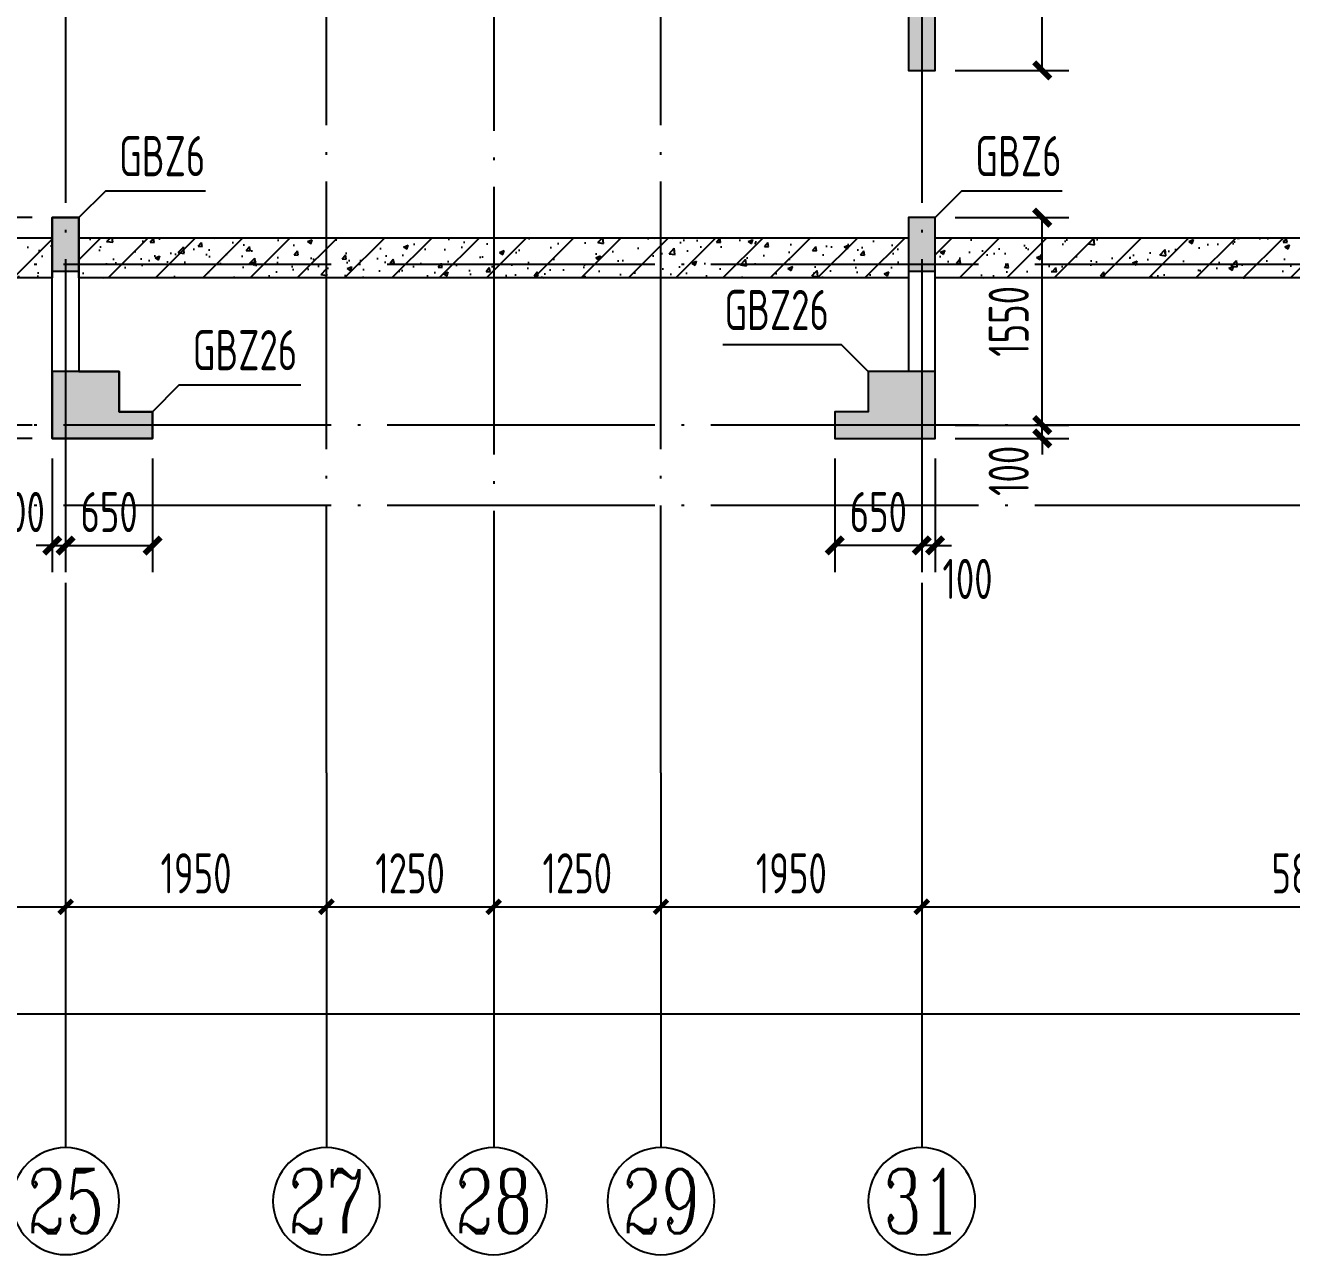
# Model space of a CAD drawing. Extents: x -1712635 to -854203, y -534641 to -21985.
# Drawn here: x -1324721 to -1315255, y -88388 to -79201 of the extents above; entities that cross this region are included whole.
import ezdxf
from ezdxf.enums import TextEntityAlignment as Align

# ---------------------------------------------------------------- set-up
doc = ezdxf.new("R2010")
doc.units = 0
doc.header["$LTSCALE"] = 1000
doc.linetypes.add('DOTE', pattern=[2.42, 2, -0.2, 0.02, -0.2])
doc.layers.get('0').update_dxf_attribs({"linetype": 'CONTINUOUS'})
doc.layers.get('Defpoints').update_dxf_attribs({"linetype": 'CONTINUOUS'})
for name, color, linetype in [('A-AXIS', 1, 'CONTINUOUS'), ('A-DOTE', 10, 'DOTE'), ('AXIS_NUM', 7, 'CONTINUOUS'), ('COLU_DE_TEXT', 7, 'CONTINUOUS'), ('LABEL', 1, 'CONTINUOUS'), ('S-Q墙填充', 252, 'CONTINUOUS'), ('S-Q墙实线', 6, 'CONTINUOUS'), ('S-Q墙标注', 3, 'CONTINUOUS'), ('S-X详图填充', 252, 'CONTINUOUS'), ('S-X详图实线', 4, 'CONTINUOUS'), ('S-Y一般标注', 3, 'CONTINUOUS')]:
    doc.layers.add(name, color=color, linetype=linetype)
doc.styles.add('TSSD_Axis', font='complex.shx', dxfattribs={"width": 0.7, "bigfont": 'hztxt.shx'})
doc.styles.add('TSSD_DIMENSION', font='Tssdeng.shx', dxfattribs={"width": 0.7, "bigfont": 'tssdchn.shx'})
doc.styles.add('TSSD_REIN', font='tssdeng.shx', dxfattribs={"width": 0.7, "height": 300, "bigfont": 'tssdchn.shx'})
doc.styles.add('结构文字', font='zstxt.shx', dxfattribs={"width": 0.7, "bigfont": 'zshz.shx'})
doc.dimstyles.new('STRUCK', dxfattribs={"dimtxt": 400, "dimasz": 121, "dimexe": 200, "dimexo": 150, "dimgap": 115, "dimtad": 1, "dimdec": 0, "dimdsep": 46, "dimtxsty": '结构文字', "dimblk": 'ARCHTICK', "dimcen": 400, "dimclrd": 3, "dimclre": 3, "dimclrt": 7, "dimadec": 0, "dimazin": 0, "dimtfac": 1, "dimtdec": 0, "dimtix": 1, "dimtmove": 2, "dimatfit": 3, "dimldrblk": '_DIMX', "dimfxl": 0, "dimtolj": 1, "dimtzin": 0, "dimarcsym": 0})
doc.dimstyles.new('TSSD_100_100', dxfattribs={"dimtxt": 300, "dimasz": 100, "dimexe": 100, "dimexo": 250, "dimgap": 100, "dimtad": 1, "dimdec": 0, "dimzin": 0, "dimdsep": 46, "dimtxsty": 'TSSD_DIMENSION', "dimblk": 'ARCHTICK', "dimcen": 0, "dimdle": 100, "dimclrt": 7, "dimadec": 0, "dimazin": 0, "dimtfac": 1, "dimtdec": 0, "dimtix": 1, "dimtmove": 2, "dimatfit": 3, "dimldrblk": 'ARCHTICK', "dimfxl": 0, "dimtolj": 1, "dimtzin": 0, "dimarcsym": 0})
pattern_1 = [(50, (-14650.7, 18149.76), (358.6301, -31.376), [37.5, -412.5]), (355, (-14650.7, 18149.76), (-69.3757, 376.096), [30, -330]), (100.4514, (-14620.8, 18147.15), (289.2547, 344.7198), [31.87, -350.571]), (46.1842, (-14650.7, 18249.76), (533.6205, -82.7595), [56.25, -618.75]), (96.6356, (-14606.23, 18242.87), (467.3314, 487.059), [47.805, -525.8565]), (351.1842, (-14650.7, 18249.76), (467.331, 487.059), [45, -495]), (21, (-14600.7, 18224.76), (298.4535, -201.3094), [37.5, -412.5]), (326, (-14600.7, 18224.76), (121.6577, 362.575), [30, -330]), (71.4514, (-14575.83, 18208), (420.1113, 161.2652), [31.87, -350.571]), (37.5, (-14650.7, 18149.76), (6.07993, 166.44693), [0, -326, 0, -335, 0, -331.25]), (7.5, (-14650.7, 18149.76), (131.5348, 197.20586), [0, -191, 0, -318.5, 0, -126.25]), (327.5, (-14762.2, 18149.76), (266.91122, -11.27744), [0, -125, 0, -390, 0, -517.5]), (317.5, (-14812.2, 18149.76), (291.5931, 50.0525), [0, -162.5, 0, -259, 0, -367.5]), (45, (-14650.7, 18149.76), (-176.7767, 176.7767), [])]

# ---------------------------------------------------------------- blocks, each defined once
blk = doc.blocks.new('20210825.16054437')
at = {"layer": 'S-Q墙填充'}
h = blk.add_hatch(dxfattribs=at)
h.set_pattern_fill('ARMORED', color=252, scale=50, style=0)
h.set_pattern_definition(pattern_1)
h.paths.add_polyline_path([(14950, 500), (20550, 500), (20550, 200), (14950, 200)])
h = blk.add_hatch(dxfattribs=at)
h.set_pattern_fill('ARMORED', color=252, scale=50, style=0)
h.set_pattern_definition(pattern_1)
h.paths.add_polyline_path([(20750, 500), (26950, 500), (26950, 200), (20750, 200)])
h = blk.add_hatch(dxfattribs=at)
h.set_pattern_fill('ARMORED', color=252, scale=50, style=0)
h.set_pattern_definition(pattern_1)
h.paths.add_polyline_path([(27150, 500), (31738.3, 500), (31738.3, 200), (27150, 200)])
blk = doc.blocks.new('_ArchTick')
at = {"color": 0, "const_width": 0.35}
blk.add_lwpolyline([(-0.5, -0.5), (0.5, 0.5)], dxfattribs=at)
blk = doc.blocks.new('*D635')
at = {"layer": 'Defpoints', "color": 0}
for p in [(-1317919.7, -82188), (-1317119.7, -82188), (-1317919.7, -82288)]:
    blk.add_point(p, dxfattribs=at)
at = {"layer": 'S-Q墙标注', "color": 3, "lineweight": -2}
for p, q in [((-1317119.7, -82188), (-1317119.7, -82067)), ((-1317769.7, -82188), (-1316919.7, -82188)), ((-1317119.7, -82288), (-1317119.7, -82188)), ((-1317769.7, -82288), (-1316919.7, -82288)), ((-1317119.7, -82288), (-1317119.7, -82409))]:
    blk.add_line(p, q, dxfattribs=at)
at = {"layer": 'S-Q墙标注', "color": 3, "lineweight": -2, "xscale": 121, "yscale": 121, "zscale": 121}
for p, rotation in [((-1317119.7, -82188), 270), ((-1317119.7, -82288), 90)]:
    blk.add_blockref('_ArchTick', p, dxfattribs=dict(at, rotation=rotation))
at = {"layer": 'S-Q墙标注', "color": 7, "insert": (-1317369.7, -82529.9), "char_height": 300, "attachment_point": 5, "rotation": 90, "style": 'TSSD_REIN'}
blk.add_mtext('\\A1;100', dxfattribs=at)
blk = doc.blocks.new('_DIMX')
blk.add_line((-150, 0), (150, 0))
at = {"const_width": 50}
blk.add_lwpolyline([(-70, -70), (70, 70)], dxfattribs=at)
blk = doc.blocks.new('*D636')
at = {"layer": 'Defpoints', "color": 0}
for p in [(-1317919.7, -80638), (-1317119.7, -80638), (-1317919.7, -82188)]:
    blk.add_point(p, dxfattribs=at)
at = {"layer": 'S-Q墙标注', "color": 3, "lineweight": -2}
for p, q in [((-1317769.7, -80638), (-1316919.7, -80638)), ((-1317119.7, -82188), (-1317119.7, -80638)), ((-1317769.7, -82188), (-1316919.7, -82188))]:
    blk.add_line(p, q, dxfattribs=at)
at = {"layer": 'S-Q墙标注', "color": 3, "lineweight": -2, "xscale": 121, "yscale": 121, "zscale": 121}
for p, rotation in [((-1317119.7, -80638), 90), ((-1317119.7, -82188), 270)]:
    blk.add_blockref('_ArchTick', p, dxfattribs=dict(at, rotation=rotation))
at = {"layer": 'S-Q墙标注', "color": 7, "insert": (-1317369.7, -81413), "char_height": 300, "attachment_point": 5, "rotation": 90, "style": 'TSSD_REIN'}
blk.add_mtext('\\A1;1550', dxfattribs=at)
blk = doc.blocks.new('*D637')
at = {"layer": 'Defpoints', "color": 0}
for p in [(-1318019.7, -82288), (-1317919.7, -82288), (-1318019.7, -83088)]:
    blk.add_point(p, dxfattribs=at)
at = {"layer": 'S-Q墙标注', "color": 3, "lineweight": -2}
for p, q in [((-1318019.7, -82438), (-1318019.7, -83288)), ((-1317919.7, -82438), (-1317919.7, -83288)), ((-1318019.7, -83088), (-1318140.7, -83088)), ((-1317919.7, -83088), (-1318019.7, -83088)), ((-1317919.7, -83088), (-1317798.7, -83088))]:
    blk.add_line(p, q, dxfattribs=at)
at = {"layer": 'S-Q墙标注', "color": 3, "lineweight": -2, "xscale": 121, "yscale": 121, "zscale": 121}
blk.add_blockref('_ArchTick', (-1318019.7, -83088), dxfattribs=at)
at = {"layer": 'S-Q墙标注', "color": 3, "lineweight": -2, "xscale": 121, "yscale": 121, "zscale": 121, "rotation": 180}
blk.add_blockref('_ArchTick', (-1317919.7, -83088), dxfattribs=at)
at = {"layer": 'S-Q墙标注', "color": 7, "insert": (-1317677.7, -83338), "char_height": 300, "attachment_point": 5, "style": 'TSSD_REIN'}
blk.add_mtext('\\A1;100', dxfattribs=at)
blk = doc.blocks.new('*D638')
at = {"layer": 'Defpoints', "color": 0}
for p in [(-1318669.7, -82288), (-1318019.7, -82288), (-1318669.7, -83088)]:
    blk.add_point(p, dxfattribs=at)
at = {"layer": 'S-Q墙标注', "color": 3, "lineweight": -2}
for p, q in [((-1318669.7, -82438), (-1318669.7, -83288)), ((-1318019.7, -82438), (-1318019.7, -83288)), ((-1318019.7, -83088), (-1318669.7, -83088))]:
    blk.add_line(p, q, dxfattribs=at)
at = {"layer": 'S-Q墙标注', "color": 3, "lineweight": -2, "xscale": 121, "yscale": 121, "zscale": 121, "rotation": 180}
blk.add_blockref('_ArchTick', (-1318669.7, -83088), dxfattribs=at)
at = {"layer": 'S-Q墙标注', "color": 3, "lineweight": -2, "xscale": 121, "yscale": 121, "zscale": 121}
blk.add_blockref('_ArchTick', (-1318019.7, -83088), dxfattribs=at)
at = {"layer": 'S-Q墙标注', "color": 7, "insert": (-1318344.7, -82838), "char_height": 300, "attachment_point": 5, "style": 'TSSD_REIN'}
blk.add_mtext('\\A1;650', dxfattribs=at)
blk = doc.blocks.new('*D667')
at = {"layer": 'Defpoints', "color": 0}
for p in [(-1325319.6, -82188), (-1324519.6, -82188), (-1324519.6, -82288)]:
    blk.add_point(p, dxfattribs=at)
at = {"layer": 'S-Q墙标注', "color": 3, "lineweight": -2}
for p, q in [((-1325319.6, -82188), (-1325319.6, -82067)), ((-1324669.6, -82188), (-1325519.6, -82188)), ((-1325319.6, -82288), (-1325319.6, -82188)), ((-1324669.6, -82288), (-1325519.6, -82288)), ((-1325319.6, -82288), (-1325319.6, -82409))]:
    blk.add_line(p, q, dxfattribs=at)
at = {"layer": 'S-Q墙标注', "color": 3, "lineweight": -2, "xscale": 121, "yscale": 121, "zscale": 121}
for p, rotation in [((-1325319.6, -82188), 270), ((-1325319.6, -82288), 90)]:
    blk.add_blockref('_ArchTick', p, dxfattribs=dict(at, rotation=rotation))
at = {"layer": 'S-Q墙标注', "color": 7, "insert": (-1325569.6, -82529.9), "char_height": 300, "attachment_point": 5, "rotation": 90, "style": 'TSSD_REIN'}
blk.add_mtext('\\A1;100', dxfattribs=at)
blk = doc.blocks.new('*D668')
at = {"layer": 'Defpoints', "color": 0}
for p in [(-1325319.6, -80638), (-1324519.6, -80638), (-1324519.6, -82188)]:
    blk.add_point(p, dxfattribs=at)
at = {"layer": 'S-Q墙标注', "color": 3, "lineweight": -2}
for p, q in [((-1324669.6, -80638), (-1325519.6, -80638)), ((-1325319.6, -82188), (-1325319.6, -80638)), ((-1324669.6, -82188), (-1325519.6, -82188))]:
    blk.add_line(p, q, dxfattribs=at)
at = {"layer": 'S-Q墙标注', "color": 3, "lineweight": -2, "xscale": 121, "yscale": 121, "zscale": 121}
for p, rotation in [((-1325319.6, -80638), 90), ((-1325319.6, -82188), 270)]:
    blk.add_blockref('_ArchTick', p, dxfattribs=dict(at, rotation=rotation))
at = {"layer": 'S-Q墙标注', "color": 7, "insert": (-1325569.6, -81413), "char_height": 300, "attachment_point": 5, "rotation": 90, "style": 'TSSD_REIN'}
blk.add_mtext('\\A1;1550', dxfattribs=at)
blk = doc.blocks.new('*D669')
at = {"layer": 'Defpoints', "color": 0}
for p in [(-1324519.6, -82288), (-1324419.6, -82288), (-1324419.6, -83088)]:
    blk.add_point(p, dxfattribs=at)
at = {"layer": 'S-Q墙标注', "color": 3, "lineweight": -2}
for p, q in [((-1324519.6, -82438), (-1324519.6, -83288)), ((-1324419.6, -82438), (-1324419.6, -83288)), ((-1324519.6, -83088), (-1324640.6, -83088)), ((-1324519.6, -83088), (-1324419.6, -83088)), ((-1324419.6, -83088), (-1324298.6, -83088))]:
    blk.add_line(p, q, dxfattribs=at)
at = {"layer": 'S-Q墙标注', "color": 3, "lineweight": -2, "xscale": 121, "yscale": 121, "zscale": 121}
blk.add_blockref('_ArchTick', (-1324519.6, -83088), dxfattribs=at)
at = {"layer": 'S-Q墙标注', "color": 3, "lineweight": -2, "xscale": 121, "yscale": 121, "zscale": 121, "rotation": 180}
blk.add_blockref('_ArchTick', (-1324419.6, -83088), dxfattribs=at)
at = {"layer": 'S-Q墙标注', "color": 7, "insert": (-1324761.6, -82838), "char_height": 300, "attachment_point": 5, "style": 'TSSD_REIN'}
blk.add_mtext('\\A1;100', dxfattribs=at)
blk = doc.blocks.new('*D670')
at = {"layer": 'Defpoints', "color": 0}
for p in [(-1324419.6, -82288), (-1323769.7, -82288), (-1323769.7, -83088)]:
    blk.add_point(p, dxfattribs=at)
at = {"layer": 'S-Q墙标注', "color": 3, "lineweight": -2}
for p, q in [((-1324419.6, -82438), (-1324419.6, -83288)), ((-1323769.7, -82438), (-1323769.7, -83288)), ((-1324419.6, -83088), (-1323769.7, -83088))]:
    blk.add_line(p, q, dxfattribs=at)
at = {"layer": 'S-Q墙标注', "color": 3, "lineweight": -2, "xscale": 121, "yscale": 121, "zscale": 121, "rotation": 180}
blk.add_blockref('_ArchTick', (-1324419.6, -83088), dxfattribs=at)
at = {"layer": 'S-Q墙标注', "color": 3, "lineweight": -2, "xscale": 121, "yscale": 121, "zscale": 121}
blk.add_blockref('_ArchTick', (-1323769.7, -83088), dxfattribs=at)
at = {"layer": 'S-Q墙标注', "color": 7, "insert": (-1324094.6, -82838), "char_height": 300, "attachment_point": 5, "style": 'TSSD_REIN'}
blk.add_mtext('\\A1;650', dxfattribs=at)
blk = doc.blocks.new('*D702')
at = {"layer": 'Defpoints', "color": 0}
for p in [(-1317919.7, -77988), (-1317119.7, -77988), (-1317919.8, -79538)]:
    blk.add_point(p, dxfattribs=at)
at = {"layer": 'S-Q墙标注', "color": 3, "lineweight": -2}
for p, q in [((-1317769.7, -77988), (-1316919.7, -77988)), ((-1317119.7, -79538), (-1317119.7, -77988)), ((-1317769.8, -79538), (-1316919.7, -79538))]:
    blk.add_line(p, q, dxfattribs=at)
at = {"layer": 'S-Q墙标注', "color": 3, "lineweight": -2, "xscale": 121, "yscale": 121, "zscale": 121}
for p, rotation in [((-1317119.7, -77988), 90), ((-1317119.7, -79538), 270)]:
    blk.add_blockref('_ArchTick', p, dxfattribs=dict(at, rotation=rotation))
at = {"layer": 'S-Q墙标注', "color": 7, "insert": (-1317369.7, -78763), "char_height": 300, "attachment_point": 5, "rotation": 90, "style": 'TSSD_REIN'}
blk.add_mtext('\\A1;1550', dxfattribs=at)
blk = doc.blocks.new('*D758')
at = {"layer": 'Defpoints', "color": 0}
for p in [(-1334234.3, -86858.4), (-1328434.3, -86858.4), (-1328434.3, -87858.4)]:
    blk.add_point(p, dxfattribs=at)
at = {"layer": 'S-Y一般标注', "color": 0, "lineweight": -2}
for p, q in [((-1334234.3, -87108.4), (-1334234.3, -87958.4)), ((-1328434.3, -87108.4), (-1328434.3, -87958.4)), ((-1334334.3, -87858.4), (-1328334.3, -87858.4))]:
    blk.add_line(p, q, dxfattribs=at)
at = {"layer": 'S-Y一般标注', "color": 0, "lineweight": -2, "xscale": 100, "yscale": 100, "zscale": 100, "rotation": 180}
blk.add_blockref('_ArchTick', (-1334234.3, -87858.4), dxfattribs=at)
at = {"layer": 'S-Y一般标注', "color": 0, "lineweight": -2, "xscale": 100, "yscale": 100, "zscale": 100}
blk.add_blockref('_ArchTick', (-1328434.3, -87858.4), dxfattribs=at)
at = {"layer": 'S-Y一般标注', "color": 7, "insert": (-1331334.3, -87608.4), "char_height": 300, "attachment_point": 5, "style": 'TSSD_DIMENSION'}
blk.add_mtext('\\A1;5800', dxfattribs=at)
blk = doc.blocks.new('ts_axno')
at = {"color": 0, "linetype": 'ByBlock', "lineweight": -2}
blk.add_circle((0, 0), 0.5, dxfattribs=at)
at = {"color": 0, "linetype": 'ByBlock', "lineweight": -2, "style": 'TSSD_Axis', "width": 0.7}
blk.add_attdef('A', text='', height=0.6, dxfattribs=at).set_placement((0, 0), align=Align.MIDDLE_CENTER)
blk = doc.blocks.new('*D759')
at = {"layer": 'Defpoints', "color": 0}
for p in [(-1323984.3, -86858.4), (-1322034.3, -86858.4), (-1322034.3, -87858.4)]:
    blk.add_point(p, dxfattribs=at)
at = {"layer": 'S-Y一般标注', "color": 0, "lineweight": -2}
for p, q in [((-1323984.3, -87108.4), (-1323984.3, -87958.4)), ((-1322034.3, -87108.4), (-1322034.3, -87958.4)), ((-1324084.3, -87858.4), (-1321934.3, -87858.4))]:
    blk.add_line(p, q, dxfattribs=at)
at = {"layer": 'S-Y一般标注', "color": 0, "lineweight": -2, "xscale": 100, "yscale": 100, "zscale": 100, "rotation": 180}
blk.add_blockref('_ArchTick', (-1323984.3, -87858.4), dxfattribs=at)
at = {"layer": 'S-Y一般标注', "color": 0, "lineweight": -2, "xscale": 100, "yscale": 100, "zscale": 100}
blk.add_blockref('_ArchTick', (-1322034.3, -87858.4), dxfattribs=at)
at = {"layer": 'S-Y一般标注', "color": 7, "insert": (-1323009.3, -87608.4), "char_height": 300, "attachment_point": 5, "style": 'TSSD_DIMENSION'}
blk.add_mtext('\\A1;1950', dxfattribs=at)
blk = doc.blocks.new('*D760')
at = {"layer": 'Defpoints', "color": 0}
for p in [(-1322034.3, -86858.4), (-1316234.3, -86858.4), (-1316234.3, -87858.4)]:
    blk.add_point(p, dxfattribs=at)
at = {"layer": 'S-Y一般标注', "color": 0, "lineweight": -2}
for p, q in [((-1322034.3, -87108.4), (-1322034.3, -87958.4)), ((-1316234.3, -87108.4), (-1316234.3, -87958.4)), ((-1322134.3, -87858.4), (-1316134.3, -87858.4))]:
    blk.add_line(p, q, dxfattribs=at)
at = {"layer": 'S-Y一般标注', "color": 0, "lineweight": -2, "xscale": 100, "yscale": 100, "zscale": 100, "rotation": 180}
blk.add_blockref('_ArchTick', (-1322034.3, -87858.4), dxfattribs=at)
at = {"layer": 'S-Y一般标注', "color": 0, "lineweight": -2, "xscale": 100, "yscale": 100, "zscale": 100}
blk.add_blockref('_ArchTick', (-1316234.3, -87858.4), dxfattribs=at)
at = {"layer": 'S-Y一般标注', "color": 7, "insert": (-1319134.3, -87608.4), "char_height": 300, "attachment_point": 5, "style": 'TSSD_DIMENSION'}
blk.add_mtext('\\A1;5800', dxfattribs=at)
blk = doc.blocks.new('*D763')
at = {"layer": 'Defpoints', "color": 0}
for p in [(-1362734.3, -86858.4), (-1312734.3, -86858.4), (-1312734.3, -88658.4)]:
    blk.add_point(p, dxfattribs=at)
at = {"layer": 'S-Y一般标注', "color": 0, "lineweight": -2}
for p, q in [((-1362734.3, -87108.4), (-1362734.3, -88758.4)), ((-1312734.3, -87108.4), (-1312734.3, -88758.4)), ((-1362834.3, -88658.4), (-1312634.3, -88658.4))]:
    blk.add_line(p, q, dxfattribs=at)
at = {"layer": 'S-Y一般标注', "color": 0, "lineweight": -2, "xscale": 100, "yscale": 100, "zscale": 100, "rotation": 180}
blk.add_blockref('_ArchTick', (-1362734.3, -88658.4), dxfattribs=at)
at = {"layer": 'S-Y一般标注', "color": 0, "lineweight": -2, "xscale": 100, "yscale": 100, "zscale": 100}
blk.add_blockref('_ArchTick', (-1312734.3, -88658.4), dxfattribs=at)
at = {"layer": 'S-Y一般标注', "color": 7, "insert": (-1337734.3, -88408.4), "char_height": 300, "attachment_point": 5, "style": 'TSSD_DIMENSION'}
blk.add_mtext('\\A1;50000', dxfattribs=at)
blk = doc.blocks.new('*D767')
at = {"layer": 'Defpoints', "color": 0}
for p in [(-1328434.3, -86858.4), (-1326484.3, -86858.4), (-1326484.3, -87858.4)]:
    blk.add_point(p, dxfattribs=at)
at = {"layer": 'S-Y一般标注', "color": 0, "lineweight": -2}
for p, q in [((-1328434.3, -87108.4), (-1328434.3, -87958.4)), ((-1326484.3, -87108.4), (-1326484.3, -87958.4)), ((-1328534.3, -87858.4), (-1326384.3, -87858.4))]:
    blk.add_line(p, q, dxfattribs=at)
at = {"layer": 'S-Y一般标注', "color": 0, "lineweight": -2, "xscale": 100, "yscale": 100, "zscale": 100, "rotation": 180}
blk.add_blockref('_ArchTick', (-1328434.3, -87858.4), dxfattribs=at)
at = {"layer": 'S-Y一般标注', "color": 0, "lineweight": -2, "xscale": 100, "yscale": 100, "zscale": 100}
blk.add_blockref('_ArchTick', (-1326484.3, -87858.4), dxfattribs=at)
at = {"layer": 'S-Y一般标注', "color": 7, "insert": (-1327459.3, -87608.4), "char_height": 300, "attachment_point": 5, "style": 'TSSD_DIMENSION'}
blk.add_mtext('\\A1;1950', dxfattribs=at)
blk = doc.blocks.new('*D784')
at = {"layer": 'Defpoints', "color": 0}
for p in [(-1326484.3, -86858.4), (-1325234.3, -86858.4), (-1325234.3, -87858.4)]:
    blk.add_point(p, dxfattribs=at)
at = {"layer": 'S-Y一般标注', "color": 0, "lineweight": -2}
for p, q in [((-1326484.3, -87108.4), (-1326484.3, -87958.4)), ((-1325234.3, -87108.4), (-1325234.3, -87958.4)), ((-1326584.3, -87858.4), (-1325134.3, -87858.4))]:
    blk.add_line(p, q, dxfattribs=at)
at = {"layer": 'S-Y一般标注', "color": 0, "lineweight": -2, "xscale": 100, "yscale": 100, "zscale": 100, "rotation": 180}
blk.add_blockref('_ArchTick', (-1326484.3, -87858.4), dxfattribs=at)
at = {"layer": 'S-Y一般标注', "color": 0, "lineweight": -2, "xscale": 100, "yscale": 100, "zscale": 100}
blk.add_blockref('_ArchTick', (-1325234.3, -87858.4), dxfattribs=at)
at = {"layer": 'S-Y一般标注', "color": 7, "insert": (-1325859.3, -87608.4), "char_height": 300, "attachment_point": 5, "style": 'TSSD_DIMENSION'}
blk.add_mtext('\\A1;1250', dxfattribs=at)
blk = doc.blocks.new('*D785')
at = {"layer": 'Defpoints', "color": 0}
for p in [(-1325234.3, -86858.4), (-1323984.3, -86858.4), (-1323984.3, -87858.4)]:
    blk.add_point(p, dxfattribs=at)
at = {"layer": 'S-Y一般标注', "color": 0, "lineweight": -2}
for p, q in [((-1325234.3, -87108.4), (-1325234.3, -87958.4)), ((-1323984.3, -87108.4), (-1323984.3, -87958.4)), ((-1325334.3, -87858.4), (-1323884.3, -87858.4))]:
    blk.add_line(p, q, dxfattribs=at)
at = {"layer": 'S-Y一般标注', "color": 0, "lineweight": -2, "xscale": 100, "yscale": 100, "zscale": 100, "rotation": 180}
blk.add_blockref('_ArchTick', (-1325234.3, -87858.4), dxfattribs=at)
at = {"layer": 'S-Y一般标注', "color": 0, "lineweight": -2, "xscale": 100, "yscale": 100, "zscale": 100}
blk.add_blockref('_ArchTick', (-1323984.3, -87858.4), dxfattribs=at)
at = {"layer": 'S-Y一般标注', "color": 7, "insert": (-1324609.3, -87608.4), "char_height": 300, "attachment_point": 5, "style": 'TSSD_DIMENSION'}
blk.add_mtext('\\A1;1250', dxfattribs=at)
blk = doc.blocks.new('20210825.17464595')
at = {"layer": 'A-AXIS'}
for p, q in [((38900, 3600.1), (38900, 800.1)), ((40850, 3600), (40850, 800)), ((42100, 3600), (42100, 800)), ((43350, 3600), (43350, 800)), ((45300, 3600), (45300, 800))]:
    blk.add_line(p, q, dxfattribs=at)
at = {"layer": 'A-DOTE'}
for p, q in [((38900.2, 14700), (38900, 3600)), ((45299.8, 14700), (45300, 3600)), ((40850, 3600), (40850, 12500)), ((43350, 3600), (43350, 12500)), ((42100, 10400), (42100, 3600)), ((57823.9, 7400), (3600, 7400)), ((57823.9, 6200), (3600, 6200)), ((57823.9, 5600), (3600, 5600))]:
    blk.add_line(p, q, dxfattribs=at)
at = {"layer": 'A-AXIS'}
ref = blk.add_blockref('ts_axno', (38900, 400.1), dxfattribs=dict(at, xscale=-800, yscale=800, zscale=800, rotation=180))
ref.add_attrib('17', '25', dxfattribs={"layer": 'AXIS_NUM', "height": 480, "style": 'TSSD_Axis', "width": 0.7}).set_placement((38900, 400.1), align=Align.MIDDLE_CENTER)
ref = blk.add_blockref('ts_axno', (40850, 400), dxfattribs=dict(at, xscale=-800, yscale=800, zscale=800, rotation=180))
ref.add_attrib('19', '27', dxfattribs={"layer": 'AXIS_NUM', "height": 480, "style": 'TSSD_Axis', "width": 0.7}).set_placement((40850, 400), align=Align.MIDDLE_CENTER)
ref = blk.add_blockref('ts_axno', (42100, 400), dxfattribs=dict(at, xscale=-800, yscale=800, zscale=800, rotation=180))
ref.add_attrib('19', '28', dxfattribs={"layer": 'AXIS_NUM', "height": 480, "style": 'TSSD_Axis', "width": 0.7}).set_placement((42100, 400), align=Align.MIDDLE_CENTER)
ref = blk.add_blockref('ts_axno', (43350, 400), dxfattribs=dict(at, xscale=-800, yscale=800, zscale=800, rotation=180))
ref.add_attrib('19', '29', dxfattribs={"layer": 'AXIS_NUM', "height": 480, "style": 'TSSD_Axis', "width": 0.7}).set_placement((43350, 400), align=Align.MIDDLE_CENTER)
ref = blk.add_blockref('ts_axno', (45300, 400), dxfattribs=dict(at, xscale=-800, yscale=800, zscale=800, rotation=180))
ref.add_attrib('19', '31', dxfattribs={"layer": 'AXIS_NUM', "height": 480, "style": 'TSSD_Axis', "width": 0.7}).set_placement((45300, 400), align=Align.MIDDLE_CENTER)
at = {"layer": 'S-Y一般标注'}
for base, p1, p2, picture, middle in [((54600, 1800), (4600, 3600), (54600, 3600), '*D763', (29600, 2050)), ((38900, 2600.1), (33100, 3600), (38900, 3600.1), '*D758', (36000, 2850.1)), ((40850, 2600.1), (38900, 3600.1), (40850, 3600.1), '*D767', (39875, 2850.1)), ((42100, 2600.1), (40850, 3600.1), (42100, 3600.1), '*D784', (41475, 2850.1)), ((43350, 2600.1), (42100, 3600.1), (43350, 3600.1), '*D785', (42725, 2850.1)), ((45300, 2600.1), (43350, 3600.1), (45300, 3600.1), '*D759', (44325, 2850.1)), ((51100, 2600), (45300, 3600), (51100, 3600), '*D760', (48200, 2850))]:
    dim = blk.add_linear_dim(base=base, p1=p1, p2=p2, dimstyle='TSSD_100_100', dxfattribs=at)
    dim.commit()
    dim.dimension.update_dxf_attribs({"geometry": picture, "text_midpoint": middle, "insert": (1367334.3, 90458.4)})

msp = doc.modelspace()

# ---------------------------------------------------------------- hatches: boundary and pattern name
at = {"layer": 'S-X详图填充'}
h = msp.add_hatch(color=256, dxfattribs=at)
h.dxf.hatch_style = 1
h.paths.add_polyline_path([(-1317919.65, -79538.01), (-1317919.66, -77887.99), (-1318519.66, -77887.99), (-1318519.66, -78087.99), (-1318119.66, -78087.99), (-1318119.67, -79538)])
h = msp.add_hatch(color=256, dxfattribs=at)
h.dxf.hatch_style = 1
h.paths.add_polyline_path([(-1324519.62, -81038), (-1324319.63, -81038), (-1324319.62, -80638), (-1324519.62, -80638)])
h = msp.add_hatch(color=256, dxfattribs=at)
h.dxf.hatch_style = 1
h.paths.add_polyline_path([(-1318119.67, -81038), (-1317919.68, -81038), (-1317919.69, -80638), (-1318119.67, -80638)])
h = msp.add_hatch(color=256, dxfattribs=at)
h.dxf.hatch_style = 1
h.paths.add_polyline_path([(-1324319.64, -81788), (-1324519.63, -81788), (-1324519.64, -82288), (-1323769.63, -82288), (-1323769.63, -82088), (-1324019.64, -82088), (-1324019.64, -81788)])
h = msp.add_hatch(color=256, dxfattribs=at)
h.dxf.hatch_style = 1
h.paths.add_polyline_path([(-1317919.67, -81788), (-1318119.67, -81788), (-1318419.67, -81788), (-1318419.67, -82088), (-1318669.68, -82088), (-1318669.68, -82288), (-1317919.67, -82288)])

# ---------------------------------------------------------------- linework, layer by layer
at = {"layer": 'LABEL', "color": 6}
for points in [[(-1324319.62, -80638), (-1324119.62, -80438), (-1323374.88, -80438)], [(-1317919.68, -80638), (-1317719.68, -80438), (-1316970.62, -80438)], [(-1318419.67, -81788), (-1318619.67, -81588), (-1319505.73, -81588)], [(-1323769.63, -82088), (-1323569.63, -81888), (-1322661.02, -81888)]]:
    msp.add_lwpolyline(points, dxfattribs=at)
at = {"layer": 'S-Q墙实线'}
msp.add_lwpolyline([(-1318119.65, -77888.01), (-1318519.65, -77888.01), (-1318519.65, -78088.01), (-1318119.65, -78088.01), (-1318119.65, -79538), (-1317919.65, -79538.01), (-1317919.65, -77888.01), (-1318119.65, -77888.01)], dxfattribs=at)
for points in [[(-1324519.65, -82288.01), (-1324519.65, -80638.01), (-1324319.65, -80638.01), (-1324319.65, -81788.01), (-1324019.65, -81788.01), (-1324019.65, -82088.01), (-1323769.65, -82088.01), (-1323769.65, -82288.01)], [(-1317919.65, -82288.01), (-1317919.65, -80638.01), (-1318119.65, -80638.01), (-1318119.65, -81788.01), (-1318419.65, -81788.01), (-1318419.65, -82088.01), (-1318669.65, -82088.01), (-1318669.65, -82288.01)]]:
    msp.add_lwpolyline(points, close=True, dxfattribs=at)
at = {"layer": 'S-Q墙实线', "linetype": 'ByBlock'}
for points in [[(-1330119.65, -80788), (-1324519.65, -80788), (-1324519.65, -81088), (-1330119.65, -81088)], [(-1324319.65, -80788), (-1318119.65, -80788), (-1318119.65, -81088), (-1324319.65, -81088)], [(-1317919.65, -80788), (-1313369.38, -80788), (-1313369.38, -81088), (-1317919.65, -81088)]]:
    msp.add_lwpolyline(points, close=True, dxfattribs=at)
at = {"layer": 'S-X详图实线'}
for points in [[(-1318119.67, -79538), (-1317919.65, -79538.01), (-1317919.66, -77887.99), (-1318519.66, -77887.99), (-1318519.66, -78087.99), (-1318119.66, -78087.99), (-1318119.66, -78387.99)], [(-1324519.62, -81038), (-1324319.63, -81038), (-1324319.62, -80638), (-1324519.62, -80638), (-1324519.62, -81038)], [(-1318119.67, -81038), (-1317919.68, -81038), (-1317919.69, -80638), (-1318119.67, -80638), (-1318119.67, -81038)], [(-1324319.64, -81788), (-1324519.63, -81788), (-1324519.64, -82288), (-1323769.63, -82288), (-1323769.63, -82088), (-1324019.64, -82088), (-1324019.64, -81788), (-1324319.64, -81788)], [(-1317919.67, -81788), (-1318119.67, -81788), (-1318419.67, -81788), (-1318419.67, -82088), (-1318669.68, -82088), (-1318669.68, -82288), (-1317919.67, -82288), (-1317919.67, -81788)]]:
    msp.add_lwpolyline(points, close=True, dxfattribs=at)

# ---------------------------------------------------------------- block references
at = {"layer": 'A-DOTE', "color": 2}
msp.add_blockref('20210825.17464595', (-1363319.65, -88388.04), dxfattribs=at)
at = {"layer": 'S-Q墙填充', "color": 2}
msp.add_blockref('20210825.16054437', (-1345069.65, -81288), dxfattribs=at)

# ---------------------------------------------------------------- texts
at = {"layer": 'COLU_DE_TEXT', "color": 7, "style": 'TSSD_REIN', "width": 0.7}
for s, p in [('GBZ6', (-1324019.62, -80418)), ('GBZ6', (-1317619.68, -80418)), ('GBZ26', (-1319495.05, -81568)), ('GBZ26', (-1323469.63, -81868))]:
    msp.add_text(s, height=300, dxfattribs=at).set_placement(p, align=Align.BOTTOM_LEFT)

# ---------------------------------------------------------------- dimensions: what is measured, and where the dimension line sits
at = {"layer": 'S-Q墙标注'}
for base, p1, p2, angle, picture, middle in [((-1317119.66, -77987.99), (-1317919.78, -79537.99), (-1317919.66, -77987.99), 90, '*D702', (-1317369.66, -78762.99)), ((-1325319.64, -80638), (-1324519.64, -82187.99), (-1324519.64, -80638), 90, '*D668', (-1325569.64, -81413)), ((-1317119.66, -80638), (-1317919.66, -82187.99), (-1317919.66, -80638), 90, '*D636', (-1317369.66, -81413)), ((-1318669.65, -83088), (-1318019.69, -82288), (-1318669.65, -82288), 180, '*D638', (-1318344.67, -82838))]:
    dim = msp.add_linear_dim(base=base, p1=p1, p2=p2, angle=angle, dimstyle='STRUCK', override={"dimtxt": 300, "dimgap": 100, "dimtxsty": 'TSSD_REIN'}, dxfattribs=at)
    dim.commit()
    dim.dimension.update_dxf_attribs({"geometry": picture, "text_midpoint": middle})
for base, p1, p2, angle, picture, middle in [((-1325319.64, -82187.99), (-1324519.64, -82288), (-1324519.64, -82187.99), 90, '*D667', (-1325569.64, -82529.93)), ((-1317119.66, -82187.99), (-1317919.66, -82288), (-1317919.66, -82187.99), 90, '*D635', (-1317369.66, -82529.93)), ((-1318019.69, -83088), (-1317919.66, -82288), (-1318019.69, -82288), 180, '*D637', (-1317677.74, -83338))]:
    dim = msp.add_linear_dim(base=base, p1=p1, p2=p2, angle=angle, dimstyle='STRUCK', override={"dimtxt": 300, "dimgap": 100, "dimtxsty": 'TSSD_REIN'}, dxfattribs=at)
    dim.commit()
    dim.dimension.update_dxf_attribs({"geometry": picture, "text_midpoint": middle, "dimtype": 160})
dim = msp.add_linear_dim(base=(-1324419.62, -83088), p1=(-1324519.64, -82288), p2=(-1324419.62, -82288), dimstyle='STRUCK', override={"dimtxt": 300, "dimgap": 100, "dimtxsty": 'TSSD_REIN'}, dxfattribs=at)
dim.commit()
dim.dimension.update_dxf_attribs({"geometry": '*D669', "text_midpoint": (-1324761.56, -82838), "dimtype": 160})
dim = msp.add_linear_dim(base=(-1323769.65, -83088), p1=(-1324419.62, -82288), p2=(-1323769.65, -82288), dimstyle='STRUCK', override={"dimtxt": 300, "dimgap": 100, "dimtxsty": 'TSSD_REIN'}, dxfattribs=at)
dim.commit()
dim.dimension.update_dxf_attribs({"geometry": '*D670', "text_midpoint": (-1324094.63, -82838)})

doc.saveas('drawing.dxf')
